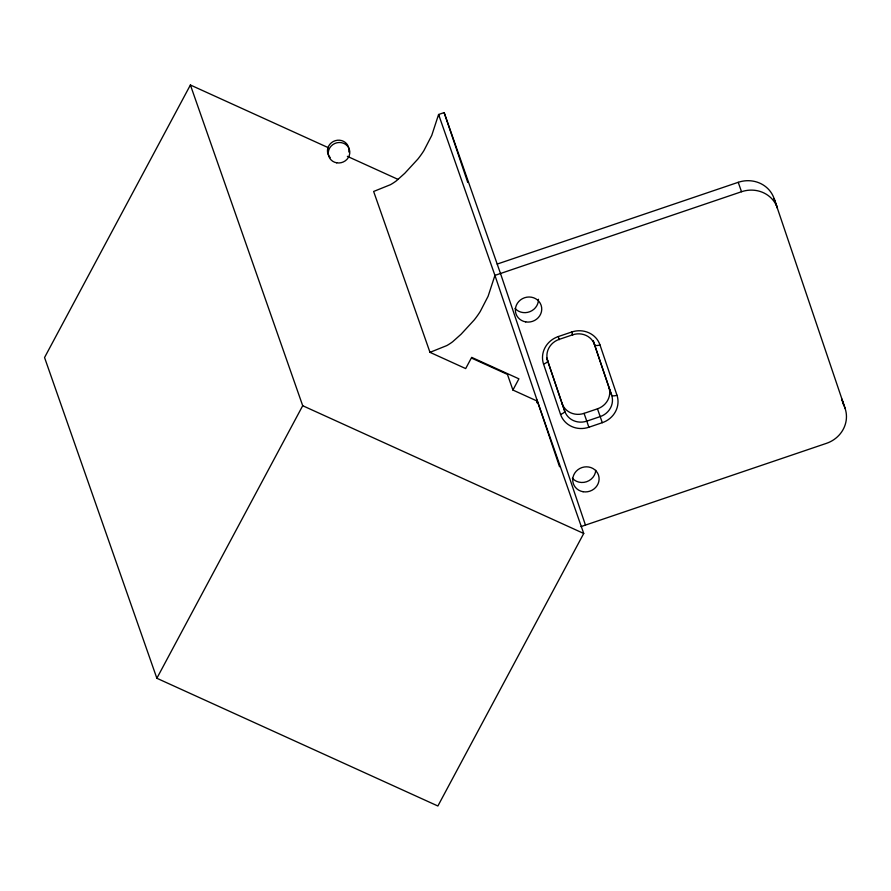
<?xml version="1.0" encoding="UTF-8"?>
<svg xmlns="http://www.w3.org/2000/svg" width="891" height="891" viewBox="0 0 891 891"><rect width="100%" height="100%" fill="white"/><g stroke="black" fill="none" stroke-linecap="round" stroke-linejoin="round"><path stroke-width="1.34" d="M328.378 147.717L190.396 85.001L44.55 357.536L156.861 678.263L437.882 805.999L583.728 533.464L536.972 399.936M156.861 678.263L302.706 405.717L190.396 85.001M536.616 402.665L537.407 401.184L512.915 390.046L518.907 378.831L471.684 357.369L465.681 368.573L429.985 352.346L373.641 191.465L390.447 184.693A49.506 46.399 -19.3 0 0 396.361 180.84L404.77 173.299L417.812 159.144A93.254 87.407 -19.3 0 0 423.916 150.59L431.767 135.376L438.584 114.493L444.152 112.611L500.497 273.492L585.454 525.089M497.2 264.07L738.227 182.31A28.802 26.997 -19.3 0 1 774.134 198.637L777.431 208.06A28.802 26.997 -19.3 0 0 741.524 191.732L494.928 275.386L488.112 296.257L480.26 311.471A93.254 87.407 -19.3 0 1 474.146 320.036L461.115 334.192L452.695 341.721A49.506 46.399 -19.3 0 1 446.781 345.585L429.985 352.346M558.245 336.575L571.654 332.031A22.709 21.284 -19.3 0 1 599.977 344.906L616.973 395.225A22.709 21.284 -19.3 0 1 602.271 422.69L588.862 427.246A22.709 21.284 -19.3 0 1 560.539 414.371L543.543 364.051A22.709 21.284 -19.3 0 1 558.245 336.586L558.869 338.435M546.729 358.182L561.976 403.333A17.709 16.595 -19.3 0 0 584.062 413.368L597.471 408.824A17.709 16.595 -19.3 0 0 608.932 387.407L593.25 340.963M561.976 403.333L564.705 411.107A17.697 16.584 -19.3 0 0 586.779 421.142L600.2 416.598A17.697 16.584 -19.3 0 0 611.649 395.181L593.306 340.975M581.01 526.603L826.492 443.328A28.802 26.997 -19.3 0 0 845.125 408.501L774.134 198.637M347.367 156.348L397.999 179.369M472.007 358.293L507.436 374.398L512.915 390.046M302.706 405.717L583.728 533.464M845.125 408.501L841.828 399.079A28.802 26.997 -19.3 0 1 842.942 403.89M738.227 182.31L741.524 191.732M608.932 387.407L611.66 395.181A5.012 1.749 -18.7 0 0 616.973 395.225M572.412 334.348L572.69 335.127L571.654 332.031M597.471 408.824L600.2 416.598M559.002 338.892L559.281 339.671L558.969 338.747M584.062 413.368L586.779 421.142M546.807 358.204L564.705 411.107A5.012 1.749 -18.7 0 1 560.539 414.371M600.512 417.511L602.271 422.69M587.102 422.067L588.862 427.246M444.152 112.611L467.73 182.421M559.537 466.706L494.928 275.386L438.584 114.493L439.475 117.122M330.227 157.584A10.848 10.169 -19.3 0 1 335.328 140.667A10.848 10.169 -19.3 0 1 348.782 151.971M599.988 344.906A5.012 1.749 -18.7 0 1 594.665 344.862A17.697 16.584 -19.3 0 0 572.59 334.827L559.169 339.382A17.697 16.584 -19.3 0 0 547.709 360.788A5.012 1.749 -18.7 0 1 543.543 364.051M595.767 470.325A13.276 12.452 -19.3 0 1 586.59 481.741A13.276 12.452 -19.3 0 1 572.378 478.255M538.442 299.265A13.276 12.452 -19.3 0 1 529.855 311.694A13.276 12.452 -19.3 0 1 515.031 308.431M336.709 162.819A10.848 10.169 -19.3 0 0 349.305 149.254A10.848 10.169 -19.3 0 0 331.073 146.146A10.848 10.169 -19.3 0 0 336.709 162.819M583.07 491.721A13.276 12.452 -19.3 0 0 598.485 475.103A13.276 12.452 -19.3 0 0 576.165 471.294A13.276 12.452 -19.3 0 0 583.07 491.721M525.712 321.896A13.276 12.452 -19.3 0 0 541.127 305.279A13.276 12.452 -19.3 0 0 518.818 301.459A13.276 12.452 -19.3 0 0 525.712 321.896"/></g></svg>
